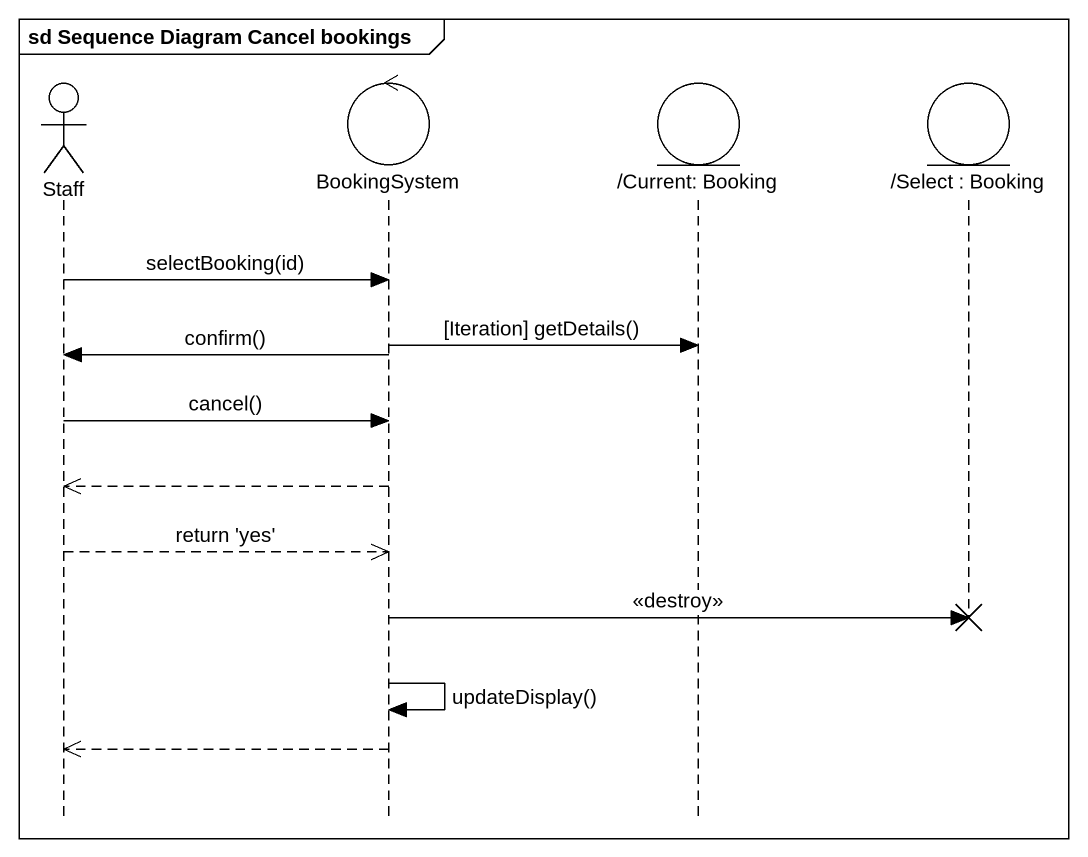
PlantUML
@startuml
mainframe sd Sequence Diagram Cancel bookings
hide footbox
actor Staff
control BookingSystem
entity "/Current: Booking" as Current_Booking
entity "/Select : Booking" as Select_Booking

Staff -> BookingSystem : selectBooking(id)
BookingSystem -> Current_Booking : [Iteration] getDetails()
BookingSystem -> Staff : confirm()
Staff -> BookingSystem : cancel()
BookingSystem -->> Staff
Staff -->> BookingSystem : return 'yes'
BookingSystem -> Select_Booking !! : <<destroy>>
BookingSystem -> BookingSystem : updateDisplay()
BookingSystem -->> Staff
@enduml
